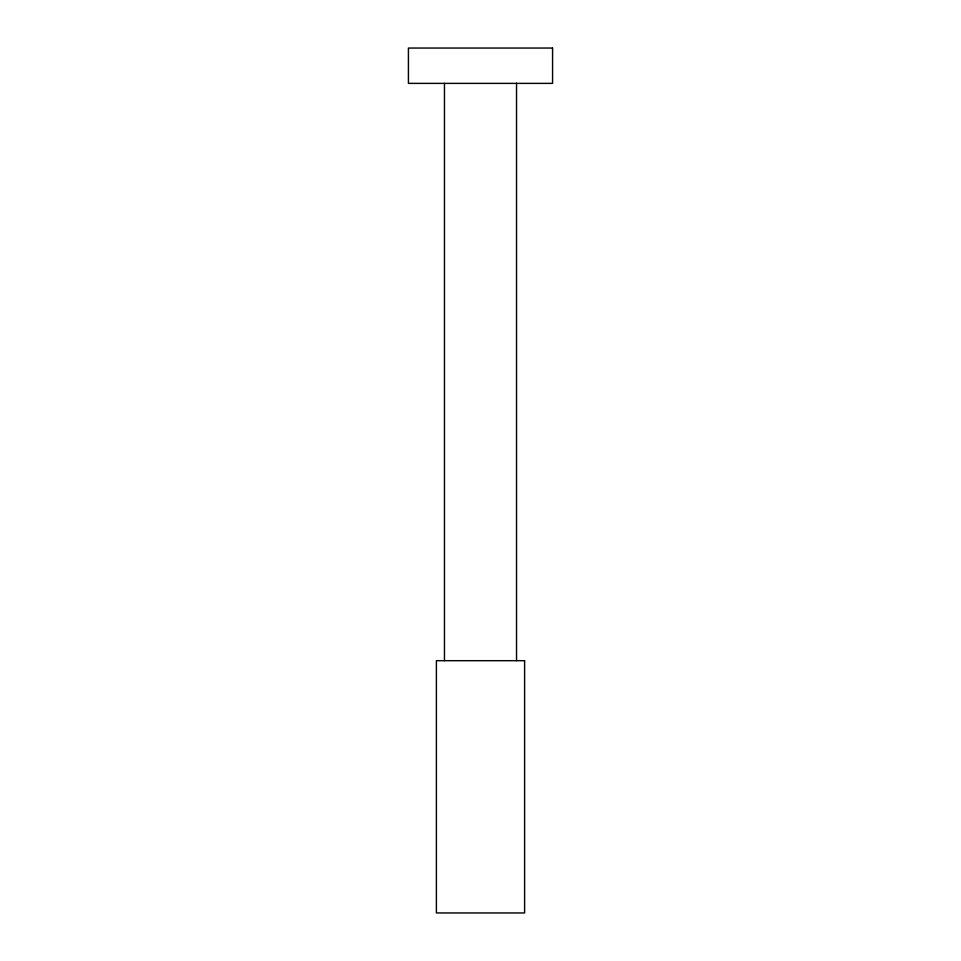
<?xml version="1.0" encoding="UTF-8"?>
<svg xmlns="http://www.w3.org/2000/svg" width="961" height="961" viewBox="0 0 961 961"><rect width="100%" height="100%" fill="white"/><g stroke="black" fill="none" stroke-linecap="round" stroke-linejoin="round"><path stroke-width="1.44" d="M516.538 83.163L516.538 660.688M444.462 83.379L444.462 660.688M552.575 48.05L408.425 48.05L408.425 83.379L552.575 83.379L552.575 48.05M524.61 660.688L436.39 660.688L436.39 912.95L524.61 912.95L524.61 660.688"/></g></svg>
